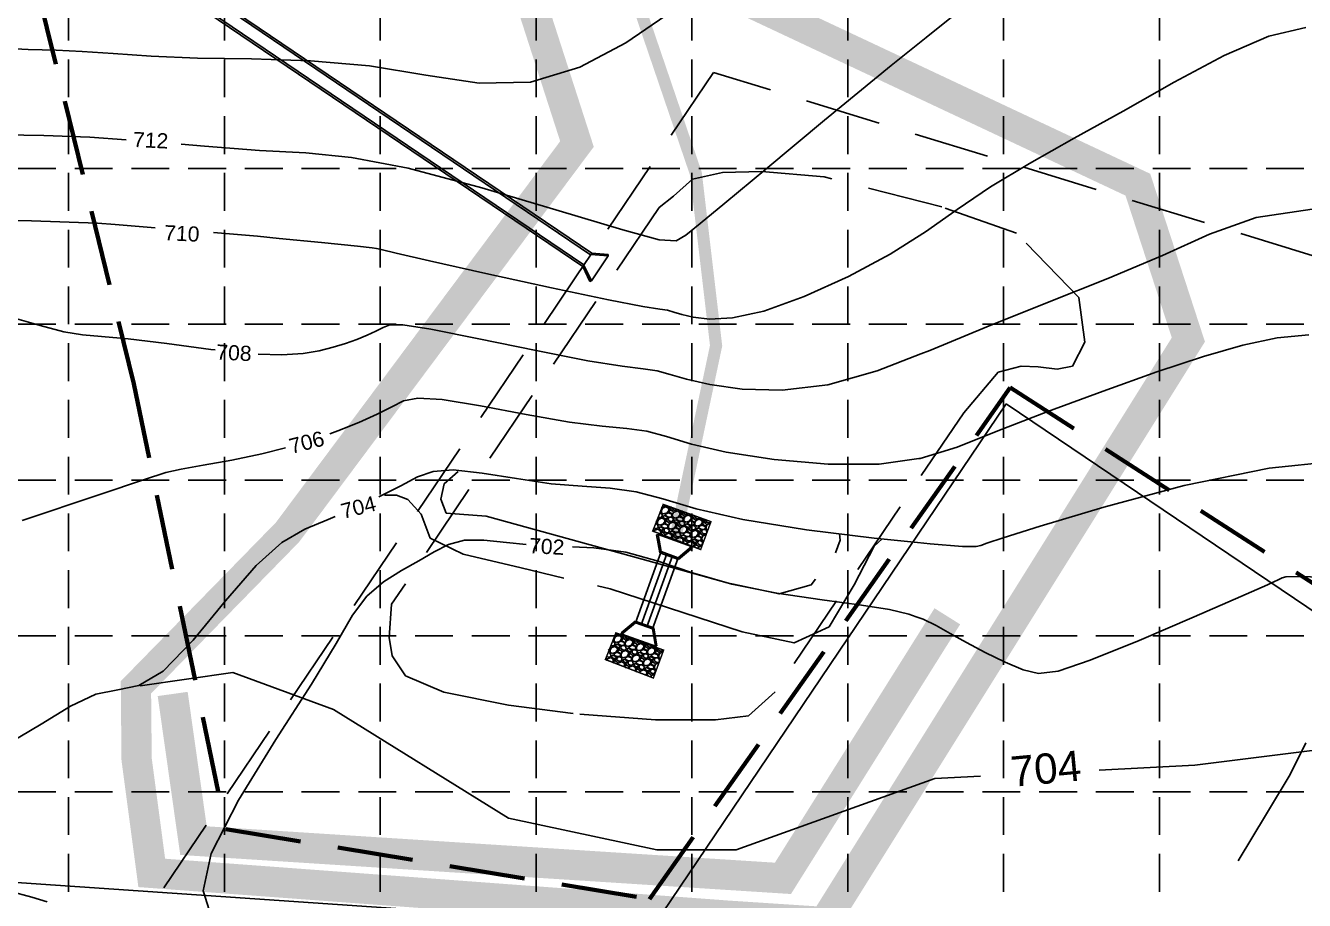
# Model space of a CAD drawing. Extents: x 3769 to 7071, y 3587 to 5652.
# Drawn here: x 5457.2 to 5879.8, y 4120.3 to 4409.4 of the extents above; entities that cross this region are included whole.
import ezdxf
from ezdxf.enums import TextEntityAlignment as Align

# ---------------------------------------------------------------- set-up
doc = ezdxf.new("R2010")
doc.units = 0
doc.header["$LTSCALE"] = 100
doc.header["$MEASUREMENT"] = 0
for name, pattern in [('ACAD_ISO02W100', [15, 12, -3]), ('DASHED2', [0.375, 0.25, -0.125]), ('DIVIDE2', [0.625, 0.25, -0.125, 0, -0.125, 0, -0.125]), ('HIDDEN', [0.375, 0.25, -0.125])]:
    doc.linetypes.add(name, pattern=pattern)
for name, color, linetype in [('1 STORM PIPE', 5, 'CONTINUOUS'), ('ADJACENT', 3, 'CONTINUOUS'), ('DRAINAGE', 12, 'DASHED2'), ('EC', 43, 'CONTINUOUS'), ('FLOWLINE', 5, 'DIVIDE2'), ('GRID', 254, 'HIDDEN'), ('LEGEND', 7, 'CONTINUOUS'), ('Limits of disturbance', 1, 'CONTINUOUS'), ('LOTLINE', 5, 'CONTINUOUS'), ('PC', 43, 'CONTINUOUS'), ('SILT FENCE', 200, 'CONTINUOUS'), ('STORM-DETENTION-FUTURE', 2, 'DASHED2'), ('STORM-PROPOSED', 1, 'CONTINUOUS')]:
    doc.layers.add(name, color=color, linetype=linetype)
doc.styles.get("Standard").update_dxf_attribs({"font": 'ARIAL.TTF'})

# ---------------------------------------------------------------- blocks, each defined once
blk = doc.blocks.new('A$C3A642380')
at = {"layer": 'LEGEND', "color": 240, "linetype": 'ACAD_ISO02W100'}
for p, q in [((6.73, 27.04), (6.02, 26.14)), ((6.29, 25.78), (7.26, 24.86)), ((6.77, 27.95), (7.4, 28.46)), ((7.68, 28.93), (6.98, 27.44)), ((6.98, 27.45), (6.99, 25.83)), ((6.99, 25.82), (8.48, 25.12)), ((7.59, 28.88), (7.22, 29.63)), ((7.4, 28.46), (7.58, 28.89)), ((9.98, 29.76), (7.69, 28.93)), ((8.16, 30.26), (9.54, 30.11)), ((8.48, 25.12), (10.58, 25.69)), ((9.51, 24.94), (11.42, 25.85)), ((9.54, 30.12), (10.24, 30.89)), ((11.66, 28.89), (9.98, 29.76)), ((10.58, 25.69), (11.92, 27.26)), ((11.27, 29.58), (10.89, 30.62)), ((12.99, 29.02), (11.26, 29.57)), ((11.42, 25.85), (13.3, 25.07)), ((11.92, 27.26), (11.67, 28.89)), ((13.1, 27.44), (12.07, 27.02)), ((12.07, 27.02), (12.29, 25.91)), ((12.29, 25.91), (14.01, 24.94)), ((12.36, 28.52), (12.34, 27.67)), ((12.35, 27.67), (13.7, 27.87)), ((12.95, 28.52), (12.36, 28.52)), ((13.71, 27.87), (12.96, 28.52)), ((13.81, 29.41), (12.99, 29.02)), ((14.46, 26.62), (13.1, 27.44)), ((14.02, 24.94), (14.65, 25.44)), ((14.93, 25.92), (14.22, 24.43)), ((14.31, 29.2), (14.32, 28.13)), ((14.32, 28.13), (15.4, 27.25)), ((14.83, 25.87), (14.46, 26.62)), ((14.65, 25.44), (14.83, 25.88)), ((17.23, 26.75), (14.93, 25.92)), ((15.4, 27.25), (16.78, 27.1)), ((16.78, 27.1), (17.49, 27.88)), ((18.91, 25.88), (17.23, 26.74)), ((18.51, 26.56), (18.13, 27.62)), ((20.23, 26.01), (18.51, 26.56)), ((19.17, 24.24), (18.92, 25.88)), ((19.6, 25.5), (19.59, 24.66)), ((20.2, 25.51), (19.6, 25.5)), ((20.95, 24.86), (20.2, 25.51)), ((21.07, 26.4), (20.24, 26.01)), ((21.55, 26.2), (21.56, 25.12)), ((3.71, 19.79), (3, 18.9)), ((3.04, 20.84), (3.71, 19.8)), ((3.27, 18.53), (4.25, 17.61)), ((3.76, 20.71), (4.39, 21.21)), ((3.96, 20.21), (3.97, 18.59)), ((4.67, 21.69), (3.97, 20.2)), ((3.97, 18.58), (5.46, 17.87)), ((4.57, 21.64), (4.2, 22.39)), ((4.25, 17.61), (4.29, 16.49)), ((4.39, 21.21), (4.57, 21.65)), ((6.97, 22.52), (4.67, 21.69)), ((5.14, 23.02), (6.52, 22.87)), ((5.46, 17.87), (7.57, 18.44)), ((6.5, 17.7), (8.4, 18.61)), ((6.65, 16.61), (6.5, 17.7)), ((6.52, 22.87), (7.31, 23.74)), ((8.65, 21.65), (6.97, 22.51)), ((7.27, 24.86), (7.31, 23.73)), ((7.57, 18.44), (8.9, 20.01)), ((7.82, 23.53), (8.27, 24.01)), ((8.25, 22.33), (7.82, 23.53)), ((9.98, 21.78), (8.25, 22.32)), ((9.71, 23.58), (8.27, 24.01)), ((8.4, 18.61), (10.29, 17.82)), ((8.91, 20.01), (8.66, 21.65)), ((10.09, 20.2), (9.06, 19.78)), ((9.06, 19.78), (9.28, 18.67)), ((9.28, 18.66), (11, 17.69)), ((9.34, 21.27), (9.33, 20.43)), ((9.33, 20.43), (10.69, 20.63)), ((9.94, 21.28), (9.34, 21.27)), ((9.66, 23.86), (9.52, 24.94)), ((11.41, 22.97), (9.66, 23.87)), ((11.01, 22.62), (9.71, 23.59)), ((10.69, 20.63), (9.94, 21.28)), ((10.93, 22.23), (9.98, 21.78)), ((11.45, 19.38), (10.09, 20.2)), ((10.29, 17.83), (10.96, 16.78)), ((10.93, 22.23), (11.01, 22.62)), ((11, 17.7), (11.64, 18.2)), ((11.92, 18.68), (11.21, 17.18)), ((11.21, 17.19), (11.22, 15.57)), ((11.29, 22.08), (11.3, 20.88)), ((11.3, 20.88), (12.38, 20.01)), ((11.36, 22.05), (12.22, 22.88)), ((13.26, 23.13), (11.41, 22.96)), ((11.82, 18.62), (11.45, 19.37)), ((11.63, 18.2), (11.81, 18.63)), ((14.22, 19.5), (11.92, 18.67)), ((12.22, 22.88), (13.53, 22.76)), ((12.39, 20.01), (13.77, 19.86)), ((13.97, 24.02), (13.26, 23.13)), ((13.3, 25.07), (13.97, 24.03)), ((13.53, 22.76), (14.51, 21.84)), ((13.77, 19.86), (14.55, 20.72)), ((14.22, 24.44), (14.23, 22.82)), ((15.89, 18.63), (14.22, 19.5)), ((14.23, 22.81), (15.72, 22.1)), ((14.51, 21.84), (14.55, 20.72)), ((14.82, 15.43), (16.15, 17)), ((15.06, 20.51), (15.52, 21)), ((15.5, 19.32), (15.06, 20.52)), ((17.22, 18.76), (15.49, 19.31)), ((16.96, 20.57), (15.52, 21)), ((15.72, 22.1), (17.83, 22.67)), ((16.16, 17), (15.9, 18.63)), ((17.33, 17.19), (16.31, 16.76)), ((16.59, 18.26), (16.58, 17.42)), ((16.58, 17.42), (17.93, 17.62)), ((17.19, 18.27), (16.59, 18.26)), ((16.76, 21.93), (18.66, 22.84)), ((16.91, 20.85), (16.76, 21.93)), ((18.65, 19.96), (16.9, 20.85)), ((18.25, 19.61), (16.96, 20.57)), ((17.94, 17.61), (17.19, 18.27)), ((18.18, 19.22), (17.22, 18.76)), ((18.69, 16.37), (17.33, 17.19)), ((17.83, 22.67), (19.16, 24.24)), ((18.17, 19.21), (18.25, 19.6)), ((18.54, 19.07), (18.55, 17.87)), ((18.55, 17.87), (19.63, 16.99)), ((18.61, 19.03), (19.47, 19.87)), ((20.5, 20.11), (18.65, 19.95)), ((18.66, 22.84), (20.55, 22.05)), ((20.35, 24.43), (19.32, 24.01)), ((19.32, 24.01), (19.54, 22.9)), ((19.47, 19.87), (20.78, 19.75)), ((19.54, 22.9), (21.26, 21.92)), ((19.59, 24.66), (20.95, 24.86)), ((19.63, 16.99), (21.01, 16.84)), ((21.71, 23.61), (20.35, 24.43)), ((21.22, 21.01), (20.51, 20.11)), ((20.55, 22.06), (21.22, 21.01)), ((20.78, 19.75), (21.75, 18.83)), ((21.01, 16.85), (21.8, 17.71)), ((21.26, 21.93), (21.89, 22.43)), ((22.17, 22.91), (21.47, 21.42)), ((21.47, 21.42), (21.47, 19.8)), ((21.47, 19.8), (22.97, 19.09)), ((21.56, 25.11), (22.64, 24.24)), ((22.08, 22.85), (21.71, 23.6)), ((21.75, 18.83), (21.8, 17.71)), ((21.89, 22.43), (22.07, 22.86)), ((24.47, 23.73), (22.18, 22.9)), ((22.3, 17.5), (22.76, 17.99)), ((22.74, 16.3), (22.31, 17.51)), ((22.65, 24.24), (24.03, 24.09)), ((24.2, 17.55), (22.76, 17.98)), ((22.97, 19.09), (25.07, 19.66)), ((24, 18.92), (25.91, 19.82)), ((24.15, 17.83), (24.01, 18.91)), ((24.03, 24.09), (24.74, 24.88)), ((25.9, 16.94), (24.15, 17.84)), ((25.5, 16.59), (24.2, 17.56)), ((26.15, 22.86), (24.47, 23.73)), ((25.07, 19.66), (26.41, 21.23)), ((25.76, 23.55), (25.37, 24.62)), ((27.48, 22.99), (25.75, 23.54)), ((27.75, 17.1), (25.9, 16.94)), ((25.91, 19.82), (27.79, 19.04)), ((26.41, 21.23), (26.16, 22.86)), ((27.59, 21.42), (26.56, 20.99)), ((26.56, 20.99), (26.78, 19.88)), ((26.78, 19.88), (28.5, 18.91)), ((26.85, 22.49), (26.83, 21.65)), ((26.84, 21.65), (28.19, 21.85)), ((27.44, 22.5), (26.85, 22.49)), ((28.19, 21.85), (27.45, 22.5)), ((28.33, 23.4), (27.48, 22.99)), ((28.95, 20.6), (27.59, 21.42)), ((28.46, 17.99), (27.75, 17.1)), ((27.79, 19.04), (28.46, 18)), ((28.5, 18.91), (29.14, 19.41)), ((29.42, 19.89), (28.71, 18.4)), ((28.71, 18.41), (28.72, 16.79)), ((28.79, 23.2), (28.81, 22.1)), ((28.81, 22.1), (29.89, 21.22)), ((29.32, 19.84), (28.95, 20.59)), ((29.14, 19.41), (29.32, 19.85)), ((31.72, 20.72), (29.42, 19.89)), ((29.89, 21.22), (31.27, 21.07)), ((31.27, 21.08), (32, 21.88)), ((33.4, 19.85), (31.72, 20.72)), ((32.32, 16.64), (33.65, 18.21)), ((33, 20.54), (32.61, 21.62)), ((34.72, 19.98), (33, 20.53)), ((33.66, 18.21), (33.4, 19.85)), ((34.83, 18.4), (33.81, 17.98)), ((33.81, 17.98), (34.03, 16.87)), ((34.09, 19.48), (34.08, 18.63)), ((34.08, 18.63), (35.44, 18.83)), ((34.69, 19.48), (34.09, 19.48)), ((35.44, 18.83), (34.69, 19.48)), ((35.59, 20.39), (34.73, 19.98)), ((36.2, 17.58), (34.84, 18.4)), ((36.04, 20.2), (36.05, 19.09)), ((36.05, 19.08), (37.13, 18.21)), ((36.57, 16.83), (36.2, 17.57)), ((38.93, 17.69), (36.66, 16.88)), ((37.13, 18.21), (38.52, 18.06)), ((0.95, 13.62), (1.38, 13.97)), ((1.56, 14.39), (1.19, 15.14)), ((1.66, 14.45), (1.22, 13.51)), ((1.37, 13.97), (1.56, 14.4)), ((3.96, 15.27), (1.66, 14.44)), ((2.13, 15.78), (3.51, 15.63)), ((3.51, 15.63), (4.29, 16.49)), ((5.64, 14.4), (3.96, 15.27)), ((4.8, 16.28), (5.26, 16.77)), ((5.24, 15.09), (4.8, 16.29)), ((5.13, 11.87), (5.89, 12.77)), ((6.96, 14.53), (5.24, 15.08)), ((6.7, 16.34), (5.26, 16.77)), ((5.9, 12.77), (5.64, 14.4)), ((7.07, 12.95), (6.05, 12.53)), ((6.05, 12.53), (6.26, 11.42)), ((6.27, 11.42), (6.4, 11.34)), ((6.33, 14.03), (6.32, 13.18)), ((6.32, 13.18), (7.68, 13.38)), ((6.93, 14.04), (6.33, 14.03)), ((8.39, 15.73), (6.64, 16.62)), ((7.99, 15.38), (6.7, 16.34)), ((7.68, 13.38), (6.93, 14.04)), ((7.92, 14.98), (6.96, 14.53)), ((8.43, 12.13), (7.08, 12.96)), ((7.92, 14.98), (7.99, 15.37)), ((8.18, 10.6), (8.62, 10.95)), ((8.28, 14.83), (8.29, 13.64)), ((8.29, 13.64), (9.37, 12.76)), ((8.35, 14.8), (9.21, 15.64)), ((10.25, 15.88), (8.39, 15.72)), ((8.8, 11.38), (8.43, 12.13)), ((8.9, 11.43), (8.45, 10.48)), ((8.62, 10.95), (8.8, 11.39)), ((11.2, 12.26), (8.9, 11.43)), ((9.21, 15.64), (10.52, 15.52)), ((9.37, 12.76), (10.76, 12.61)), ((10.96, 16.78), (10.25, 15.88)), ((10.52, 15.52), (11.5, 14.6)), ((10.75, 12.62), (11.54, 13.48)), ((12.88, 11.39), (11.2, 12.25)), ((11.22, 15.56), (12.71, 14.86)), ((11.5, 14.6), (11.54, 13.48)), ((12.05, 13.27), (12.5, 13.76)), ((12.48, 12.07), (12.05, 13.27)), ((12.37, 8.85), (13.13, 9.75)), ((14.21, 11.52), (12.48, 12.07)), ((13.94, 13.32), (12.51, 13.75)), ((12.71, 14.86), (14.82, 15.43)), ((13.14, 9.75), (12.89, 11.39)), ((14.32, 9.94), (13.29, 9.52)), ((13.29, 9.52), (13.51, 8.41)), ((13.57, 11.02), (13.56, 10.17)), ((13.56, 10.17), (14.92, 10.37)), ((14.17, 11.02), (13.57, 11.01)), ((13.74, 14.69), (15.65, 15.59)), ((13.89, 13.6), (13.75, 14.68)), ((15.64, 12.71), (13.89, 13.61)), ((15.24, 12.36), (13.94, 13.33)), ((14.92, 10.37), (14.17, 11.02)), ((15.16, 11.97), (14.21, 11.52)), ((15.68, 9.12), (14.32, 9.94)), ((15.16, 11.97), (15.24, 12.36)), ((15.52, 11.82), (15.53, 10.63)), ((15.53, 10.62), (16.61, 9.75)), ((15.59, 11.79), (16.45, 12.62)), ((17.49, 12.87), (15.64, 12.71)), ((15.65, 15.59), (17.53, 14.81)), ((16.05, 8.37), (15.68, 9.11)), ((18.45, 9.24), (16.15, 8.41)), ((16.31, 16.76), (16.52, 15.65)), ((16.45, 12.62), (17.76, 12.5)), ((16.52, 15.65), (18.24, 14.68)), ((16.62, 9.75), (18, 9.6)), ((18.2, 13.76), (17.49, 12.87)), ((17.53, 14.81), (18.2, 13.77)), ((17.76, 12.5), (18.74, 11.59)), ((18, 9.6), (18.78, 10.47)), ((18.25, 14.68), (18.88, 15.18)), ((19.16, 15.66), (18.45, 14.17)), ((18.45, 14.18), (18.46, 12.56)), ((20.12, 8.37), (18.45, 9.24)), ((18.46, 12.55), (19.95, 11.85)), ((19.06, 15.61), (18.69, 16.36)), ((18.74, 11.58), (18.78, 10.46)), ((18.88, 15.18), (19.06, 15.62)), ((21.46, 16.49), (19.16, 15.66)), ((19.29, 10.25), (19.75, 10.74)), ((19.73, 9.06), (19.29, 10.26)), ((21.45, 8.5), (19.73, 9.05)), ((21.19, 10.31), (19.75, 10.74)), ((19.95, 11.84), (22.06, 12.41)), ((20.99, 11.67), (22.89, 12.58)), ((21.14, 10.59), (20.99, 11.67)), ((22.88, 9.7), (21.13, 10.6)), ((22.48, 9.35), (21.19, 10.31)), ((22.41, 8.96), (21.45, 8.5)), ((23.14, 15.62), (21.46, 16.49)), ((22.06, 12.41), (23.39, 13.98)), ((22.41, 8.95), (22.48, 9.35)), ((24.47, 15.75), (22.74, 16.3)), ((22.77, 8.81), (22.78, 7.61)), ((22.84, 8.78), (23.7, 9.61)), ((24.74, 9.86), (22.88, 9.69)), ((22.89, 12.58), (24.78, 11.79)), ((23.4, 13.98), (23.15, 15.62)), ((24.58, 14.17), (23.55, 13.75)), ((23.55, 13.75), (23.77, 12.64)), ((23.7, 9.61), (25.01, 9.49)), ((23.77, 12.64), (25.49, 11.67)), ((23.83, 15.25), (23.82, 14.4)), ((23.82, 14.4), (25.18, 14.6)), ((24.43, 15.25), (23.83, 15.25)), ((25.18, 14.6), (24.43, 15.25)), ((25.42, 16.2), (24.47, 15.75)), ((25.94, 13.35), (24.58, 14.17)), ((25.45, 10.75), (24.74, 9.86)), ((24.78, 11.8), (25.45, 10.76)), ((25.01, 9.49), (25.98, 8.57)), ((25.42, 16.2), (25.5, 16.59)), ((25.49, 11.67), (26.12, 12.17)), ((26.41, 12.65), (25.7, 11.16)), ((25.7, 11.16), (25.71, 9.55)), ((25.71, 9.54), (27.2, 8.83)), ((25.78, 16.05), (25.79, 14.86)), ((25.79, 14.85), (26.87, 13.98)), ((25.85, 16.02), (26.71, 16.85)), ((26.31, 12.6), (25.94, 13.34)), ((25.99, 8.57), (26.03, 7.45)), ((26.12, 12.17), (26.3, 12.6)), ((28.7, 13.47), (26.41, 12.65)), ((26.71, 16.85), (28.02, 16.73)), ((26.88, 13.98), (28.26, 13.83)), ((27.2, 8.83), (29.3, 9.4)), ((28.02, 16.73), (29, 15.82)), ((28.23, 8.66), (30.14, 9.56)), ((28.38, 7.57), (28.24, 8.65)), ((28.26, 13.83), (29.04, 14.7)), ((30.38, 12.6), (28.7, 13.47)), ((28.72, 16.78), (30.21, 16.08)), ((29, 15.81), (29.04, 14.69)), ((29.3, 9.4), (30.64, 10.97)), ((29.55, 14.48), (30.01, 14.97)), ((29.99, 13.29), (29.55, 14.49)), ((31.71, 12.73), (29.98, 13.28)), ((31.45, 14.54), (30.01, 14.97)), ((30.14, 9.56), (32.02, 8.78)), ((30.21, 16.08), (32.32, 16.64)), ((30.65, 10.97), (30.39, 12.6)), ((31.82, 11.16), (30.79, 10.73)), ((30.79, 10.74), (31.01, 9.63)), ((31.01, 9.62), (32.73, 8.65)), ((31.08, 12.23), (31.07, 11.39)), ((31.07, 11.39), (32.42, 11.59)), ((31.68, 12.24), (31.08, 12.23)), ((31.24, 15.9), (33.15, 16.81)), ((31.4, 14.82), (31.25, 15.9)), ((33.14, 13.93), (31.39, 14.83)), ((32.74, 13.58), (31.44, 14.55)), ((32.43, 11.59), (31.68, 12.24)), ((32.66, 13.19), (31.71, 12.73)), ((33.18, 10.34), (31.82, 11.16)), ((32.02, 8.79), (32.69, 7.74)), ((32.66, 13.18), (32.74, 13.58)), ((32.74, 8.65), (33.37, 9.15)), ((33.65, 9.63), (32.94, 8.14)), ((33.02, 13.04), (33.04, 11.84)), ((33.04, 11.84), (34.12, 10.97)), ((33.1, 13.01), (33.95, 13.84)), ((34.99, 14.09), (33.14, 13.92)), ((33.15, 16.81), (35.04, 16.02)), ((33.55, 9.58), (33.18, 10.33)), ((33.37, 9.16), (33.55, 9.59)), ((35.92, 10.45), (33.65, 9.63)), ((33.96, 13.84), (35.27, 13.72)), ((34.03, 16.87), (35.75, 15.9)), ((34.12, 10.96), (35.5, 10.81)), ((35.71, 14.98), (35, 14.09)), ((35.04, 16.03), (35.71, 14.99)), ((35.27, 13.72), (36.24, 12.8)), ((35.5, 10.82), (36.29, 11.68)), ((35.75, 15.9), (36.38, 16.4)), ((36.66, 16.88), (35.96, 15.39)), ((35.96, 15.39), (35.96, 13.78)), ((35.96, 13.77), (37.08, 13.24)), ((36.24, 12.8), (36.29, 11.68)), ((36.38, 16.4), (36.56, 16.83)), ((13.51, 8.41), (13.75, 8.27)), ((15.41, 7.58), (15.87, 7.94)), ((16.15, 8.42), (15.69, 7.46)), ((15.86, 7.94), (16.04, 8.37)), ((19.6, 5.82), (20.38, 6.74)), ((20.39, 6.74), (20.13, 8.37)), ((21.56, 6.93), (20.54, 6.5)), ((20.54, 6.51), (20.75, 5.4)), ((20.75, 5.39), (21.1, 5.2)), ((20.82, 8), (20.81, 7.16)), ((20.81, 7.16), (22.17, 7.36)), ((21.42, 8.01), (20.82, 8)), ((22.17, 7.36), (21.42, 8.01)), ((22.92, 6.11), (21.57, 6.93)), ((22.64, 4.55), (23.11, 4.92)), ((22.78, 7.61), (23.86, 6.73)), ((23.29, 5.35), (22.92, 6.1)), ((23.39, 5.4), (22.93, 4.43)), ((23.11, 4.92), (23.29, 5.36)), ((25.69, 6.23), (23.39, 5.4)), ((23.86, 6.73), (25.24, 6.58)), ((25.24, 6.59), (26.03, 7.45)), ((27.37, 5.36), (25.69, 6.23)), ((26.54, 7.24), (26.99, 7.73)), ((26.97, 6.05), (26.54, 7.25)), ((26.84, 2.8), (27.62, 3.72)), ((28.7, 5.49), (26.97, 6.04)), ((28.43, 7.3), (26.99, 7.72)), ((27.63, 3.72), (27.38, 5.36)), ((28.81, 3.91), (27.78, 3.49)), ((27.78, 3.49), (28, 2.38)), ((28, 2.38), (28.45, 2.13)), ((28.06, 4.99), (28.05, 4.14)), ((28.05, 4.14), (29.41, 4.34)), ((28.66, 4.99), (28.06, 4.99)), ((30.13, 6.68), (28.38, 7.58)), ((29.73, 6.34), (28.43, 7.3)), ((29.41, 4.34), (28.66, 4.99)), ((29.65, 5.94), (28.7, 5.49)), ((30.17, 3.09), (28.81, 3.91)), ((29.65, 5.94), (29.73, 6.33)), ((29.87, 1.53), (30.36, 1.91)), ((30.01, 5.79), (30.02, 4.6)), ((30.02, 4.6), (31.1, 3.72)), ((30.08, 5.76), (30.94, 6.59)), ((31.98, 6.84), (30.13, 6.68)), ((30.54, 2.34), (30.17, 3.09)), ((30.64, 2.39), (30.17, 1.41)), ((30.35, 1.91), (30.53, 2.35)), ((32.91, 3.2), (30.64, 2.39)), ((30.94, 6.59), (32.25, 6.47)), ((31.11, 3.72), (32.49, 3.57)), ((32.69, 7.74), (31.98, 6.84)), ((32.25, 6.47), (33.23, 5.56)), ((32.49, 3.57), (33.27, 4.44)), ((32.94, 8.15), (32.95, 6.53)), ((32.95, 6.52), (34.07, 5.99)), ((33.23, 5.56), (33.27, 4.43))]:
    blk.add_line(p, q, dxfattribs=at)
at = {"layer": 'LEGEND', "color": 240, "const_width": 0.981}
blk.add_lwpolyline([(0.65, 14.14), (31.81, 0.65), (39.34, 18.76), (8.3, 31.45)], close=True, dxfattribs=at)
blk = doc.blocks.new('A$C59C97F38')
at = {"layer": 'Limits of disturbance', "ltscale": 0.8, "xscale": 0.5, "yscale": 0.5, "zscale": 0.5}
blk.add_blockref('A$C3A642380', (0, 0), dxfattribs=at)

msp = doc.modelspace()

# ---------------------------------------------------------------- linework, layer by layer
at = {"layer": '1 STORM PIPE'}
for p, q in [((5641.69, 4330.34), (5457.87, 4454.81)), ((5643.93, 4333.65), (5460.11, 4458.13)), ((5644.31, 4334.21), (5460.48, 4458.68)), ((5641.32, 4329.78), (5457.5, 4454.25)), ((5641.32, 4329.78), (5644.31, 4334.21)), ((5649.74, 4333.33), (5643.98, 4333.73)), ((5649.78, 4333.83), (5644.31, 4334.21)), ((5649.74, 4333.33), (5649.78, 4333.83)), ((5643.72, 4324.85), (5641.32, 4329.78)), ((5644.17, 4325.07), (5641.64, 4330.26)), ((5644.17, 4325.07), (5643.72, 4324.85))]:
    msp.add_line(p, q, dxfattribs=at)
at = {"layer": '1 STORM PIPE', "linetype": 'Continuous'}
msp.add_line((5644.17, 4325.07), (5649.74, 4333.33), dxfattribs=at)
at = {"layer": 'ADJACENT', "color": 7}
for p, q in [((5781.3, 4284.41), (5664.69, 4111.87)), ((5947, 4172.42), (5781.3, 4284.41)), ((5665.72, 4241.2), (5666.78, 4235.23)), ((5665.72, 4241.2), (5666.78, 4235.23)), ((5666.21, 4241.29), (5667.23, 4235.6)), ((5666.21, 4241.29), (5667.23, 4235.6)), ((5667.23, 4235.6), (5658.72, 4212.1)), ((5667.23, 4235.6), (5658.72, 4212.1)), ((5669.11, 4234.92), (5660.6, 4211.42)), ((5669.11, 4234.92), (5660.6, 4211.42)), ((5677.28, 4237.28), (5672.87, 4233.56)), ((5677.28, 4237.28), (5672.87, 4233.56)), ((5677.61, 4236.9), (5672.97, 4232.99)), ((5677.61, 4236.9), (5672.97, 4232.99)), ((5670.99, 4234.24), (5662.48, 4210.74)), ((5670.99, 4234.24), (5662.48, 4210.74)), ((5672.87, 4233.56), (5664.36, 4210.06)), ((5672.87, 4233.56), (5664.36, 4210.06)), ((5653.98, 4208.76), (5658.62, 4212.67)), ((5653.98, 4208.76), (5658.62, 4212.67)), ((5654.3, 4208.38), (5658.72, 4212.1)), ((5654.3, 4208.38), (5658.72, 4212.1)), ((5665.37, 4204.37), (5664.36, 4210.06)), ((5665.37, 4204.37), (5664.36, 4210.06)), ((5665.86, 4204.46), (5664.8, 4210.43)), ((5665.86, 4204.46), (5664.8, 4210.43)), ((5664.69, 4111.87), (5416.52, 4128.8))]:
    msp.add_line(p, q, dxfattribs=at)
at = {"layer": 'DRAINAGE', "color": 3, "lineweight": 80}
for p, q in [((5452.34, 4457.34), (5492.95, 4291.03)), ((5492.95, 4291.03), (5523.38, 4143.9)), ((5663.36, 4120.8), (5782.64, 4289.82)), ((5782.64, 4289.82), (5948.17, 4182.81)), ((5523.38, 4143.9), (5663.36, 4120.8))]:
    msp.add_line(p, q, dxfattribs=at)
at = {"layer": 'EC', "color": 44}
for p, q in [((5655.52, 4403.74, 714), (5668.76, 4412.7, 714)), ((5754.85, 4405.49, 712), (5763.23, 4412.15, 712)), ((5743.21, 4396.24, 712), (5754.85, 4405.49, 712)), ((5445.44, 4402.13, 714), (5458.05, 4401.51, 714)), ((5458.05, 4401.51, 714), (5467.28, 4401.24, 714)), ((5467.28, 4401.24, 714), (5475.87, 4400.89, 714)), ((5475.87, 4400.89, 714), (5486.12, 4400.19, 714)), ((5486.12, 4400.19, 714), (5498.73, 4399.34, 714)), ((5640.35, 4395.65, 714), (5655.52, 4403.74, 714)), ((5498.73, 4399.34, 714), (5513.99, 4398.69, 714)), ((5513.99, 4398.69, 714), (5531.88, 4398.39, 714)), ((5531.88, 4398.39, 714), (5551.3, 4397.81, 714)), ((5551.3, 4397.81, 714), (5570.87, 4396.1, 714)), ((5570.87, 4396.1, 714), (5589.47, 4392.98, 714)), ((5624.02, 4390.69, 714), (5640.35, 4395.65, 714)), ((5721.26, 4378.17, 712), (5743.21, 4396.24, 712)), ((5589.47, 4392.98, 714), (5607.09, 4390.36, 714)), ((5607.09, 4390.36, 714), (5624.02, 4390.69, 714)), ((5701.83, 4361.98, 712), (5721.26, 4378.17, 712)), ((5449.95, 4373.27, 712), (5463.19, 4373.09, 712)), ((5463.19, 4373.09, 712), (5478.43, 4372.5, 712)), ((5478.43, 4372.5, 712), (5490.47, 4371.64, 712)), ((5508.64, 4370.2, 712), (5516.3, 4369.57, 712)), ((5516.3, 4369.57, 712), (5534.5, 4368.19, 712)), ((5534.5, 4368.19, 712), (5549.82, 4367.32, 712)), ((5549.82, 4367.32, 712), (5564.94, 4365.83, 712)), ((5564.94, 4365.83, 712), (5583.61, 4362.27, 712)), ((5583.61, 4362.27, 712), (5607.94, 4355.83, 712)), ((5688.33, 4350.76, 712), (5701.83, 4361.98, 712)), ((5607.94, 4355.83, 712), (5633.59, 4348.26, 712)), ((5680.08, 4343.99, 712), (5688.33, 4350.76, 712)), ((5633.59, 4348.26, 712), (5654.57, 4341.91, 712)), ((5848.47, 4340.47, 708), (5863.84, 4345.96, 708)), ((5863.84, 4345.96, 708), (5882.38, 4348.79, 708)), ((5654.57, 4341.91, 712), (5666.6, 4338.65, 712)), ((5675.4, 4340.2, 712), (5680.08, 4343.99, 712)), ((5666.6, 4338.65, 712), (5672.15, 4338.32, 712)), ((5672.15, 4338.32, 712), (5675.4, 4340.2, 712)), ((5832.96, 4333.44, 708), (5848.47, 4340.47, 708)), ((5814.83, 4325.81, 708), (5832.96, 4333.44, 708)), ((5794.91, 4317.91, 708), (5814.83, 4325.81, 708)), ((5774.87, 4309.89, 708), (5794.91, 4317.91, 708)), ((5452.8, 4312.91, 708), (5461.99, 4310.33, 708)), ((5461.99, 4310.33, 708), (5469.8, 4308.23, 708)), ((5469.8, 4308.23, 708), (5475.97, 4307.2, 708)), ((5475.97, 4307.2, 708), (5482.31, 4306.71, 708)), ((5566.64, 4305.73, 708), (5570.03, 4307.11, 708)), ((5570.03, 4307.11, 708), (5572.99, 4308.45, 708)), ((5572.99, 4308.45, 708), (5575.37, 4309.64, 708)), ((5575.37, 4309.64, 708), (5577.53, 4310.51, 708)), ((5577.53, 4310.51, 708), (5581.83, 4310.53, 708)), ((5581.83, 4310.53, 708), (5591.14, 4309.1, 708)), ((5591.14, 4309.1, 708), (5607.04, 4305.93, 708)), ((5756.06, 4302.08, 708), (5774.87, 4309.89, 708)), ((5870.85, 4306.24, 706), (5881.33, 4307.25, 706)), ((5482.31, 4306.71, 708), (5491.14, 4305.94, 708)), ((5491.14, 4305.94, 708), (5503.88, 4304.34, 708)), ((5503.88, 4304.34, 708), (5518.45, 4302.43, 708)), ((5554.24, 4302, 708), (5558.81, 4303.15, 708)), ((5558.81, 4303.15, 708), (5562.91, 4304.4, 708)), ((5562.91, 4304.4, 708), (5566.64, 4305.73, 708)), ((5607.04, 4305.93, 708), (5625.94, 4302.02, 708)), ((5846.43, 4300.09, 706), (5859.5, 4303.86, 706)), ((5859.5, 4303.86, 706), (5870.85, 4306.24, 706)), ((5518.45, 4302.43, 708), (5519.84, 4302.28, 708)), ((5534.01, 4300.9, 708), (5541.87, 4300.58, 708)), ((5541.87, 4300.58, 708), (5548.93, 4301.04, 708)), ((5548.93, 4301.04, 708), (5554.24, 4302, 708)), ((5625.94, 4302.02, 708), (5642.96, 4298.67, 708)), ((5642.96, 4298.67, 708), (5654.39, 4296.84, 708)), ((5738.62, 4295.35, 708), (5753.02, 4300.91, 708)), ((5753.02, 4300.91, 708), (5756.06, 4302.08, 708)), ((5831.08, 4294.96, 706), (5846.43, 4300.09, 706)), ((5654.39, 4296.84, 708), (5661.3, 4296.03, 708)), ((5661.3, 4296.03, 708), (5665.89, 4295.36, 708)), ((5665.89, 4295.36, 708), (5670.24, 4294.18, 708)), ((5670.24, 4294.18, 708), (5675.66, 4292.56, 708)), ((5722.36, 4290.74, 708), (5738.62, 4295.35, 708)), ((5813.36, 4288.65, 706), (5831.08, 4294.96, 706)), ((5675.66, 4292.56, 708), (5683.3, 4290.8, 708)), ((5683.3, 4290.8, 708), (5693.99, 4289.3, 708)), ((5707.28, 4288.95, 708), (5722.36, 4290.74, 708)), ((5582.11, 4285.39, 706), (5586.84, 4286.33, 706)), ((5586.84, 4286.33, 706), (5594.84, 4285.85, 706)), ((5594.84, 4285.85, 706), (5607.57, 4283.74, 706)), ((5693.99, 4289.3, 708), (5707.28, 4288.95, 708)), ((5795.06, 4281.88, 706), (5813.36, 4288.65, 706)), ((5573.4, 4281.04, 706), (5578.27, 4283.48, 706)), ((5578.27, 4283.48, 706), (5582.11, 4285.39, 706)), ((5607.57, 4283.74, 706), (5622.68, 4280.86, 706)), ((5778.47, 4275.46, 706), (5795.06, 4281.88, 706)), ((5560.39, 4275.47, 706), (5567.34, 4278.3, 706)), ((5567.34, 4278.3, 706), (5573.4, 4281.04, 706)), ((5622.68, 4280.86, 706), (5636.92, 4278.36, 706)), ((5636.92, 4278.36, 706), (5647.78, 4277.01, 706)), ((5557.7, 4274.51, 706), (5560.39, 4275.47, 706)), ((5647.78, 4277.01, 706), (5655.85, 4276.31, 706)), ((5655.85, 4276.31, 706), (5662.46, 4275.38, 706)), ((5662.46, 4275.38, 706), (5669.03, 4273.59, 706)), ((5669.03, 4273.59, 706), (5677.22, 4271.15, 706)), ((5765.04, 4270.17, 706), (5778.47, 4275.46, 706)), ((5535.23, 4267.88, 706), (5543.05, 4269.85, 706)), ((5677.22, 4271.15, 706), (5688.77, 4268.49, 706)), ((5752.88, 4266.4, 706), (5765.04, 4270.17, 706)), ((5515.93, 4264.14, 706), (5525.32, 4265.84, 706)), ((5525.32, 4265.84, 706), (5535.23, 4267.88, 706)), ((5688.77, 4268.49, 706), (5704.62, 4266.07, 706)), ((5704.62, 4266.07, 706), (5722.49, 4264.52, 706)), ((5722.49, 4264.52, 706), (5739.28, 4264.46, 706)), ((5739.28, 4264.46, 706), (5752.42, 4266.33, 706)), ((5752.42, 4266.33, 706), (5752.88, 4266.4, 706)), ((5868.14, 4263.16, 704), (5893.9, 4265.82, 704)), ((5496.48, 4259.45, 706), (5503.55, 4261.71, 706)), ((5503.55, 4261.71, 706), (5508.56, 4262.84, 706)), ((5508.56, 4262.84, 706), (5515.93, 4264.14, 706)), ((5581.17, 4257.32, 704), (5586.68, 4260.26, 704)), ((5586.68, 4260.26, 704), (5591.85, 4262.13, 704)), ((5591.85, 4262.13, 704), (5598.55, 4262.59, 704)), ((5598.55, 4262.59, 704), (5608.09, 4261.54, 704)), ((5608.09, 4261.54, 704), (5619.42, 4259.71, 704)), ((5840.12, 4257.44, 704), (5868.14, 4263.16, 704)), ((5481.73, 4254.47, 706), (5496.48, 4259.45, 706)), ((5573.92, 4253.66, 704), (5581.17, 4257.32, 704)), ((5619.42, 4259.71, 704), (5630.88, 4258.04, 704)), ((5630.88, 4258.04, 704), (5641.17, 4257.18, 704)), ((5641.17, 4257.18, 704), (5650.41, 4256.59, 704)), ((5650.41, 4256.59, 704), (5659.03, 4255.39, 704)), ((5813.5, 4250.29, 704), (5840.12, 4257.44, 704)), ((5456.11, 4245.92, 706), (5481.73, 4254.47, 706)), ((5659.03, 4255.39, 704), (5667.82, 4253, 704)), ((5667.82, 4253, 704), (5678.78, 4249.73, 704)), ((5678.78, 4249.73, 704), (5694.24, 4246.17, 704)), ((5792.55, 4243.96, 704), (5813.5, 4250.29, 704)), ((5549.49, 4242.98, 704), (5557.14, 4246.17, 704)), ((5557.14, 4246.17, 704), (5559.55, 4247.21, 704)), ((5694.24, 4246.17, 704), (5715.25, 4242.84, 704)), ((5780.32, 4240.12, 704), (5792.55, 4243.96, 704)), ((5541.92, 4238.61, 704), (5549.49, 4242.98, 704)), ((5596.97, 4237.98, 702), (5602.25, 4239.34, 702)), ((5602.25, 4239.34, 702), (5608.62, 4239.35, 702)), ((5608.62, 4239.35, 702), (5616.16, 4238.56, 702)), ((5715.25, 4242.84, 704), (5737.69, 4240.09, 704)), ((5737.69, 4240.09, 704), (5751.93, 4238.62, 704)), ((5774.85, 4238.34, 704), (5780.32, 4240.12, 704)), ((5533.38, 4231.05, 704), (5541.92, 4238.61, 704)), ((5587.14, 4232.59, 702), (5592.17, 4235.56, 702)), ((5592.17, 4235.56, 702), (5596.97, 4237.98, 702)), ((5616.16, 4238.56, 702), (5622.64, 4237.94, 702)), ((5637.93, 4237.2, 702), (5644.96, 4236.87, 702)), ((5644.96, 4236.87, 702), (5655.6, 4235.41, 702)), ((5655.6, 4235.41, 702), (5666.27, 4232.45, 702)), ((5751.93, 4238.62, 704), (5756.2, 4238.18, 704)), ((5756.2, 4238.18, 704), (5766.8, 4237.32, 704)), ((5766.8, 4237.32, 704), (5771.3, 4237.26, 704)), ((5771.3, 4237.26, 704), (5772.91, 4237.64, 704)), ((5772.91, 4237.64, 704), (5774.85, 4238.34, 704)), ((5523.25, 4219.29, 704), (5533.38, 4231.05, 704)), ((5581.4, 4229.39, 702), (5587.14, 4232.59, 702)), ((5666.27, 4232.45, 702), (5677.63, 4228.61, 702)), ((5575.43, 4225.67, 702), (5581.4, 4229.39, 702)), ((5677.63, 4228.61, 702), (5690.56, 4224.84, 702)), ((5871.36, 4226.34, 702), (5872.49, 4226.9, 702)), ((5872.49, 4226.9, 702), (5873.72, 4227.26, 702)), ((5873.72, 4227.26, 702), (5878.19, 4227.39, 702)), ((5878.19, 4227.39, 702), (5889.13, 4227.05, 702)), ((5569.95, 4220.93, 702), (5575.43, 4225.67, 702)), ((5690.56, 4224.84, 702), (5705.42, 4221.89, 702)), ((5858.77, 4220.76, 702), (5867.64, 4224.67, 702)), ((5867.64, 4224.67, 702), (5871.36, 4226.34, 702)), ((5512.54, 4206.32, 704), (5523.25, 4219.29, 704)), ((5565.25, 4214.55, 702), (5569.95, 4220.93, 702)), ((5705.42, 4221.89, 702), (5720.47, 4219.67, 702)), ((5720.47, 4219.67, 702), (5733.46, 4217.94, 702)), ((5843.42, 4214.06, 702), (5858.77, 4220.76, 702)), ((5559.81, 4205.29, 702), (5565.25, 4214.55, 702)), ((5733.46, 4217.94, 702), (5742.74, 4216.45, 702)), ((5742.74, 4216.45, 702), (5749.06, 4214.95, 702)), ((5749.06, 4214.95, 702), (5751.51, 4214.07, 702)), ((5751.51, 4214.07, 702), (5753.8, 4213.24, 702)), ((5825.2, 4206.28, 702), (5843.42, 4214.06, 702)), ((5753.8, 4213.24, 702), (5758.18, 4211.14, 702)), ((5758.18, 4211.14, 702), (5762.79, 4208.59, 702)), ((5502.68, 4196.09, 704), (5512.54, 4206.32, 704)), ((5551.69, 4191.76, 702), (5559.81, 4205.29, 702)), ((5762.79, 4208.59, 702), (5768.11, 4205.61, 702)), ((5768.11, 4205.61, 702), (5774.36, 4202.27, 702)), ((5809.01, 4199.71, 702), (5825.2, 4206.28, 702)), ((5774.36, 4202.27, 702), (5780.89, 4199.06, 702)), ((5780.89, 4199.06, 702), (5786.85, 4196.55, 702)), ((5798.43, 4196.14, 702), (5809.01, 4199.71, 702)), ((5494.65, 4191.36, 704), (5502.68, 4196.09, 704)), ((5786.85, 4196.55, 702), (5791.97, 4195.33, 702)), ((5791.97, 4195.33, 702), (5798.43, 4196.14, 702)), ((5471.99, 4184.48, 704), (5480.42, 4188.52, 704)), ((5480.42, 4188.52, 704), (5487.64, 4189.96, 704)), ((5487.64, 4189.96, 704), (5494.65, 4191.36, 704)), ((5539.92, 4173.47, 702), (5551.69, 4191.76, 702)), ((5462.37, 4178.56, 704), (5471.99, 4184.48, 704)), ((5451.79, 4172.35, 704), (5462.37, 4178.56, 704)), ((5527.52, 4153.5, 702), (5539.92, 4173.47, 702))]:
    msp.add_line(p, q, dxfattribs=at)
at = {"layer": 'EC'}
for p, q in [((5518.51, 4135.86, 702), (5527.52, 4153.5, 702)), ((5515.87, 4123.5, 702), (5518.51, 4135.86, 702)), ((5451.83, 4123.44, 702), (5459.23, 4121.4, 702)), ((5459.23, 4121.4, 702), (5464.35, 4119.9, 702)), ((5518.5, 4115.16, 702), (5515.87, 4123.5, 702))]:
    msp.add_line(p, q, dxfattribs=at)
at = {"layer": 'FLOWLINE', "color": 5, "linetype": 'Continuous', "const_width": 4}
msp.add_lwpolyline([(5671.75, 4239.29), (5685.4, 4303.64), (5678.71, 4360.52), (5647.98, 4450.71), (5603.59, 4545.29), (5581.04, 4619.98), (5565.47, 4663.37), (5560.92, 4680.42), (5562.73, 4692.6)], dxfattribs=at)
at = {"layer": 'GRID', "color": 252, "linetype": 'HIDDEN', "ltscale": 0.5}
for p, q in [((5471.43, 5598.22), (5471.43, 3795.49)), ((5522.93, 5598.22), (5522.93, 3795.49)), ((5574.43, 5598.22), (5574.43, 3795.49)), ((5625.93, 5598.22), (5625.93, 3795.49)), ((5677.43, 5598.22), (5677.43, 3795.49)), ((5728.93, 5598.22), (5728.93, 3795.49)), ((5780.43, 5598.22), (5780.43, 3795.49)), ((5831.93, 5598.22), (5831.93, 3795.49)), ((3823.43, 4362.22), (7016.43, 4362.22)), ((3823.43, 4310.72), (7016.43, 4310.72)), ((3823.43, 4259.22), (7016.43, 4259.22)), ((3823.43, 4207.72), (7016.43, 4207.72)), ((3823.43, 4156.22), (7016.43, 4156.22))]:
    msp.add_line(p, q, dxfattribs=at)
at = {"layer": 'Limits of disturbance', "color": 1, "linetype": 'DASHED2', "const_width": 10}
msp.add_lwpolyline([(5618.51, 4435.14), (5639.42, 4370.28), (5543.76, 4242.01), (5493.66, 4190.76), (5493.89, 4166.98), (5498.89, 4129.44), (5689.11, 4115.32), (5721.21, 4113.21), (5841.48, 4305.62), (5824.79, 4356.85), (5685.29, 4422.38)], dxfattribs=at)
at = {"layer": 'LOTLINE', "color": 7, "linetype": 'DASHED2'}
for p, q in [((5684.58, 4393.92), (5501.83, 4122.98)), ((6026.13, 4289.5), (5684.58, 4393.92))]:
    msp.add_line(p, q, dxfattribs=at)
at = {"layer": 'PC', "color": 44}
for p, q in [((5868.02, 4405.95, 710), (5880.26, 4408.8, 710)), ((5853.31, 4399.52, 710), (5868.02, 4405.95, 710)), ((5836.81, 4390.74, 710), (5853.31, 4399.52, 710)), ((5819.88, 4381.19, 710), (5836.81, 4390.74, 710)), ((5803.74, 4372.21, 710), (5819.88, 4381.19, 710)), ((5788.98, 4363.9, 710), (5803.74, 4372.21, 710)), ((5776.05, 4356.1, 710), (5788.98, 4363.9, 710)), ((5765.02, 4348.63, 710), (5776.05, 4356.1, 710)), ((5441.85, 4345.03, 710), (5459.1, 4344.94, 710)), ((5459.1, 4344.94, 710), (5480.98, 4344.11, 710)), ((5754.55, 4341.3, 710), (5765.02, 4348.63, 710)), ((5480.98, 4344.11, 710), (5486.8, 4343.69, 710)), ((5499.97, 4342.6, 710), (5486.8, 4343.69, 710)), ((5533.86, 4339.8, 710), (5519.3, 4341, 710)), ((5742.95, 4333.92, 710), (5753.72, 4340.77, 710)), ((5753.72, 4340.77, 710), (5754.55, 4341.3, 710)), ((5533.86, 4339.8, 710), (5541, 4339.09, 710)), ((5541, 4339.09, 710), (5555.02, 4337.7, 710)), ((5555.02, 4337.7, 710), (5566.9, 4336.52, 710)), ((5566.9, 4336.52, 710), (5571.7, 4336.03, 710)), ((5571.7, 4336.03, 710), (5573.12, 4335.8, 710)), ((5573.12, 4335.8, 710), (5574.76, 4335.39, 710)), ((5574.76, 4335.39, 710), (5579.65, 4334.22, 710)), ((5579.65, 4334.22, 710), (5590.68, 4331.68, 710)), ((5729.12, 4326.5, 710), (5742.95, 4333.92, 710)), ((5590.68, 4331.68, 710), (5609.29, 4327.52, 710)), ((5609.29, 4327.52, 710), (5630.99, 4322.77, 710)), ((5714.52, 4319.87, 710), (5729.12, 4326.5, 710)), ((5630.99, 4322.77, 710), (5649.8, 4318.8, 710)), ((5701.21, 4315.07, 710), (5714.52, 4319.87, 710)), ((5649.8, 4318.8, 710), (5661.24, 4316.61, 710)), ((5661.24, 4316.61, 710), (5666.77, 4315.74, 710)), ((5666.77, 4315.74, 710), (5669.33, 4315.35, 710)), ((5669.33, 4315.35, 710), (5671.45, 4314.77, 710)), ((5671.45, 4314.77, 710), (5674.09, 4313.98, 710)), ((5674.09, 4313.98, 710), (5677.83, 4313.12, 710)), ((5677.83, 4313.12, 710), (5683.21, 4312.46, 710)), ((5683.21, 4312.46, 710), (5690.82, 4312.8, 710)), ((5690.82, 4312.8, 710), (5701.21, 4315.07, 710)), ((5495.03, 4191.26), (5525.68, 4195.63)), ((5525.68, 4195.63), (5558.96, 4183.38)), ((5558.96, 4183.38), (5616.75, 4147.51)), ((5843.57, 4165.01), (5912.75, 4173.76)), ((5880.32, 4172.43, 700), (5875.07, 4161.94)), ((5812.03, 4163.4), (5843.57, 4165.01)), ((5692.07, 4137.01), (5757.74, 4160.63)), ((5757.74, 4160.63), (5772.73, 4161.4)), ((5875.07, 4161.94), (5867.29, 4148.92)), ((5867.29, 4148.92), (5857.96, 4133.38))]:
    msp.add_line(p, q, dxfattribs=at)
at = {"layer": 'PC', "color": 43}
for p, q in [((5616.75, 4147.51), (5665.79, 4137.01)), ((5665.79, 4137.01), (5692.07, 4137.01))]:
    msp.add_line(p, q, dxfattribs=at)
at = {"layer": 'PC', "color": 44}
for points in [[(5596.22, 4248.34), (5594.39, 4252.98), (5595.57, 4258.05), (5600.17, 4262.06)], [(5590.93, 4240.09), (5587.98, 4247.94), (5583.5, 4252.79), (5579.77, 4254.28), (5575.85, 4254.28)], [(5596.22, 4248.34), (5609.43, 4247.35), (5660.98, 4233.16), (5689.06, 4225.24), (5706.24, 4221.61), (5716.82, 4224.58), (5718.29, 4226.48)], [(5635.09, 4226.87), (5621, 4230.19), (5601.84, 4234.81), (5590.93, 4240.09)], [(5724.88, 4235.19), (5726.4, 4239.43), (5726.17, 4241.5)], [(5740.32, 4239.82), (5737.63, 4237.45), (5731.02, 4224.58)], [(5731.02, 4224.58), (5722.76, 4210.71), (5711.2, 4205.43), (5694.02, 4209.06), (5650.4, 4223.26), (5646.21, 4224.25)]]:
    msp.add_lwpolyline(points, dxfattribs=at)
at = {"layer": 'SILT FENCE', "const_width": 10}
msp.add_lwpolyline([(5505.81, 4188.57), (5512.68, 4140.11), (5707.49, 4127.64), (5761.82, 4214.23)], dxfattribs=at)
at = {"layer": 'STORM-DETENTION-FUTURE', "color": 5}
for p, q in [((5666.58, 4349.35), (5578.14, 4218.23)), ((5767.22, 4281.44), (5704.92, 4189.25))]:
    msp.add_line(p, q, dxfattribs=at)
for points in [[(5767.22, 4281.44), (5778.57, 4294.89), (5786.2, 4296.92), (5791.79, 4296.66), (5798.15, 4295.9), (5803.23, 4296.92), (5807.3, 4304.79), (5805.27, 4319.52), (5784.67, 4340.86), (5760.01, 4349.49), (5721.11, 4359.4), (5700.52, 4361.18), (5687.55, 4360.92), (5677.64, 4358.64), (5671.28, 4353.05), (5666.58, 4349.35)], [(5704.92, 4189.25), (5696.09, 4181.34), (5685.16, 4180.07), (5665.33, 4180.07), (5638.12, 4182.1), (5616.77, 4184.89), (5595.41, 4189.21), (5582.7, 4194.55), (5578.38, 4201.15), (5577.36, 4207.24), (5578.14, 4218.23)]]:
    msp.add_lwpolyline(points, dxfattribs=at)
at = {"layer": 'STORM-PROPOSED', "color": 7}
for p, q in [((5666.21, 4241.29), (5665.72, 4241.2)), ((5677.28, 4237.28), (5666.21, 4241.29)), ((5677.28, 4237.28), (5666.21, 4241.29)), ((5672.97, 4232.99), (5666.78, 4235.23)), ((5672.97, 4232.99), (5666.78, 4235.23)), ((5672.87, 4233.56), (5667.23, 4235.6)), ((5672.87, 4233.56), (5667.23, 4235.6)), ((5677.28, 4237.28), (5677.61, 4236.9)), ((5658.62, 4212.67), (5664.8, 4210.43)), ((5658.62, 4212.67), (5664.8, 4210.43)), ((5664.36, 4210.06), (5658.72, 4212.1)), ((5664.36, 4210.06), (5658.72, 4212.1)), ((5654.3, 4208.38), (5653.98, 4208.76)), ((5654.3, 4208.38), (5665.37, 4204.37)), ((5654.3, 4208.38), (5665.37, 4204.37)), ((5665.37, 4204.37), (5665.86, 4204.46))]:
    msp.add_line(p, q, dxfattribs=at)
at = {"layer": 'STORM-PROPOSED'}
msp.add_line((5677.28, 4237.28), (5677.61, 4236.9), dxfattribs=at)

# ---------------------------------------------------------------- block references
at = {"layer": 'Limits of disturbance', "ltscale": 0.8}
for p, rotation in [((5664.42, 4235.32), 2.339768639234463), ((5648.78, 4192.87), 2.339768639254237)]:
    msp.add_blockref('A$C59C97F38', p, dxfattribs=dict(at, rotation=rotation))

# ---------------------------------------------------------------- texts
at = {"layer": 'EC', "color": 44}
for s, rotation, p in [('712', 357.2536, (5498.54, 4371.54, 710)), ('710', 357.2536, (5508.84, 4340.74, 710)), ('708', 357.2536, (5526.07, 4301.31, 710)), ('706', 14.337, (5550.08, 4271.74, 710)), ('704', 14.337, (5567.18, 4250.26, 710)), ('702', 356.7604, (5629.43, 4237.31, 710))]:
    msp.add_text(s, height=5, rotation=rotation, dxfattribs=at).set_placement(p, align=Align.MIDDLE_CENTER)
at = {"layer": 'PC', "color": 44}
msp.add_text('704', height=10, rotation=5.3728, dxfattribs=at).set_placement((5794.37, 4163.92, 1420), align=Align.MIDDLE_CENTER)

doc.saveas('drawing.dxf')
